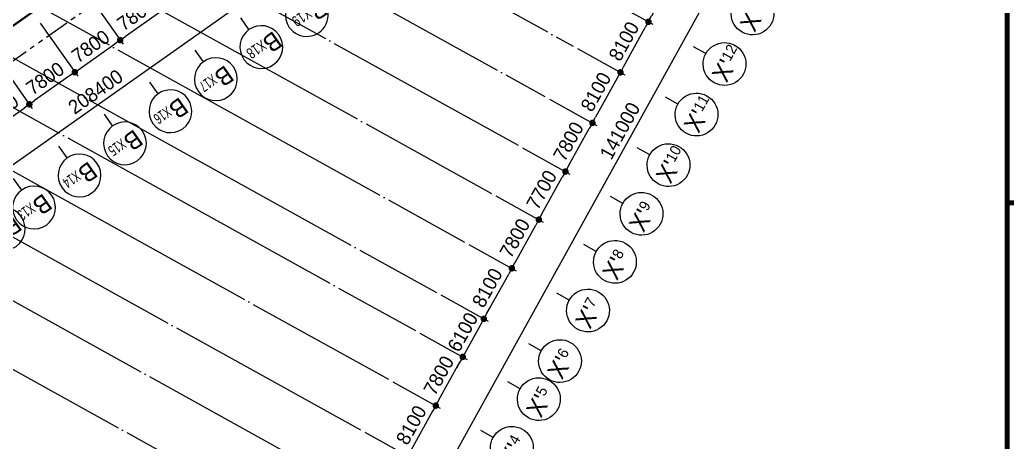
# Model space of a CAD drawing. Header units: millimetres. Extents: x -21000 to 567700, y 435000 to 850800.
# Drawn here: x 355402 to 493864, y 525775 to 584986 of the extents above; entities that cross this region are included whole.
import ezdxf
from ezdxf.enums import TextEntityAlignment as Align
from ezdxf.xclip import XClip

# ---------------------------------------------------------------- set-up
doc = ezdxf.new("R2010")
doc.units = ezdxf.units.MM
doc.header["$LTSCALE"] = 700
doc.header["$XCLIPFRAME"] = 2
for name, pattern in [('AB_Pbase$0$PHANTOMX2', [5, 2.5, -0.5, 0.5, -0.5, 0.5, -0.5]), ('AB_Pbase$0$주차장기둥$0$CEN', [62, 60, -1, 0, -1]), ('AB_Pbase$0$주차장기둥$0$PHANTOMX2', [5, 2.5, -0.5, 0.5, -0.5, 0.5, -0.5]), ('AB_Pbase$0$지하1층 동골조$0$PHANTOMX2', [5, 2.5, -0.5, 0.5, -0.5, 0.5, -0.5])]:
    doc.linetypes.add(name, pattern=pattern)
doc.layers.get('0').update_dxf_attribs({"color": 2})
doc.layers.get('Defpoints').update_dxf_attribs({"color": 171})
for name, color, linetype in [('AB_Form$0$FORM', 7, 'Continuous'), ('AB_Pbase$0$SITE', 3, 'AB_Pbase$0$PHANTOMX2'), ('AB_Pbase$0$주차장기둥$0$CEN_P', 244, 'AB_Pbase$0$주차장기둥$0$CEN'), ('p_구조전체평면도중심선$0$AXIS', 7, 'Continuous'), ('p_구조전체평면도중심선$0$DIM', 7, 'Continuous'), ('p_구조전체평면도중심선$0$SDIM', 4, 'Continuous')]:
    doc.layers.add(name, color=color, linetype=linetype)
for name, color, linetype, plot in [('AB_Form$0$FORM_X', 161, 'Continuous', False), ('AB_Pbase$0$주차장기둥$0$Defpoints1', 235, 'Continuous', False), ('AB_Pbase$0$지하1층 동골조$0$Defpoints1', 235, 'Continuous', False)]:
    doc.layers.add(name, color=color, linetype=linetype, plot=plot)
doc.styles.add('p_구조전체평면도중심선$0$도면기준$0$울릉도L', font='')
doc.styles.add('p_구조전체평면도중심선$0$돋움', font='')
doc.styles.add('p_구조전체평면도중심선$0$돋음', font='')
doc.styles.get('p_구조전체평면도중심선$0$도면기준$0$울릉도L').set_extended_font_data('Dotum')
doc.styles.get('p_구조전체평면도중심선$0$돋움').set_extended_font_data('Dotum')
doc.styles.get('p_구조전체평면도중심선$0$돋음').set_extended_font_data('Dotum')
doc.dimstyles.new('p_구조전체평면도중심선$0$ADIM', dxfattribs={"dimscale": 700, "dimtxt": 3, "dimasz": 1.5, "dimexe": 1, "dimexo": 1, "dimgap": 1, "dimtad": 1, "dimdec": 0, "dimdsep": 46, "dimtxsty": 'p_구조전체평면도중심선$0$돋움', "dimblk1": 'p_구조전체평면도중심선$0$DOT', "dimblk2": 'p_구조전체평면도중심선$0$DOT', "dimsah": 1, "dimcen": 1, "dimdle": 1.5, "dimclrd": 7, "dimclre": 7, "dimclrt": 3, "dimadec": 0, "dimazin": 0, "dimtfac": 1, "dimtdec": 0, "dimtix": 1, "dimtmove": 2, "dimatfit": 3, "dimldrblk": 'p_구조전체평면도중심선$0$_Dot', "dimfxl": 1, "dimtvp": 1, "dimtolj": 1, "dimtzin": 0, "dimarcsym": 0})

# ---------------------------------------------------------------- blocks, each defined once
blk = doc.blocks.new('AB_Pbase$0$SITE0917')
at = {"layer": 'AB_Pbase$0$SITE', "ltscale": 4, "const_width": 300, "flags": 128}
blk.add_lwpolyline([(212876, -144968), (209906, -142008), (204836, -136928), (200146, -132238), (190406, -122488), (180636, -112708), (171034, -103096), (171034, -103096), (158736, -90778), (158736, -90778), (141626, -73668), (139746, -71778), (128760, -60783), (176825, 584), (181318, 2778), (191836, 2802), (195846, 2812), (208846, 2852), (221744, 2892), (225745, 2912), (238652, 2912), (251951, 2992), (272863, 3047), (279849, 3072), (281852, 3072), (297942, 3132), (307301, 3162), (318838, 3162), (322371, 3192), (329338, 3212), (331331, 3221), (331828, 3221), (342783, 3252), (353879, 3292), (357878, 3302), (368882, 3332), (377971, 3362), (436463, 3532), (443896, 3564), (449423, 3588), (453866, 1294), (461852, -10041), (461004, -14962), (456210, -18339), (446980, -24860), (436111, -32530), (433802, -34158), (424035, -41046), (408709, -51856), (403261, -55702), (401224, -57140), (393879, -62330), (377930, -73579), (370949, -78503), (368971, -79898), (360221, -86073), (350807, -92731), (341600, -99229), (316998, -116581), (268640, -150722), (261994, -155385), (240653, -170436), (213593, -144250), (212876, -144968)], dxfattribs=at)
blk = doc.blocks.new('AB_Pbase$0$지하1층 동골조')
at = {"layer": 'AB_Pbase$0$지하1층 동골조$0$Defpoints1', "linetype": 'AB_Pbase$0$지하1층 동골조$0$PHANTOMX2', "ltscale": 2}
blk.add_lwpolyline([(200767, -65476), (225367, -48126)], dxfattribs=at)
at = {"layer": 'AB_Pbase$0$지하1층 동골조$0$Defpoints1', "linetype": 'AB_Pbase$0$지하1층 동골조$0$PHANTOMX2', "ltscale": 2, "flags": 128}
blk.add_lwpolyline([(305496, 13326), (315263, 20214), (317573, 21842), (328441, 29512), (337671, 36032), (342465, 39410), (343314, 44331), (335327, 55666), (330884, 57959), (325357, 57936), (317924, 57904), (259433, 57734), (250343, 57704), (239340, 57674), (235340, 57664), (224244, 57624), (213290, 57592), (212792, 57592), (210800, 57584), (203833, 57564), (200300, 57534), (188762, 57534), (179403, 57504), (163313, 57444), (161310, 57444), (154324, 57418), (133412, 57364), (120113, 57284), (107206, 57284), (103205, 57264), (90307, 57224), (77307, 57184), (73297, 57174), (62779, 57150), (58286, 54955), (10221, -6411), (21207, -17406), (23087, -19296), (40197, -36406), (52495, -48724), (62097, -58336), (71867, -68116), (81607, -77866), (86297, -82556), (91367, -87636), (94337, -90596), (95054, -89878), (122114, -116064), (143455, -101014), (150102, -96350), (198459, -62209), (223061, -44857), (232269, -38359), (241682, -31701), (250432, -25527), (252410, -24132), (259391, -19208), (275340, -7958), (282685, -2768), (284723, -1330), (290171, 2516)], close=True, dxfattribs=at)
blk = doc.blocks.new('AB_Pbase$0$AB_Pbase_지하1층_골조')
at = {"layer": 'Defpoints', "ltscale": 1500}
blk.add_lwpolyline([(0, 839949), (493846, 839949), (493846, 445500), (0, 445500)], close=True, dxfattribs=at)
blk = doc.blocks.new('AB_Pbase$0$주차장기둥$0$cen 2bl 지하')
at = {"layer": 'AB_Pbase$0$주차장기둥$0$CEN_P', "color": 5}
for p, q in [((-57008, 146583), (119274, 146583)), ((-60586, 138483), (119274, 138483)), ((-127186, 130683), (119274, 130683)), ((-74426, 122983), (119274, 122983)), ((-23086, 115183), (119274, 115183)), ((-23231, 107083), (119274, 107083)), ((-23231, 100983), (119274, 100983)), ((-119386, 93183), (119274, 93183)), ((-127186, 85083), (119274, 85083)), ((-127186, 77283), (119274, 77283)), ((-39386, 68883), (119274, 68883))]:
    blk.add_line(p, q, dxfattribs=at)
blk = doc.blocks.new('AB_Pbase$0$주차장기둥')
at = {"layer": 'AB_Pbase$0$주차장기둥$0$Defpoints1', "linetype": 'AB_Pbase$0$주차장기둥$0$PHANTOMX2', "ltscale": 2}
blk.add_lwpolyline([(81499, 89239), (93649, 116780)], dxfattribs=at)
at = {"rotation": 1.99999810188403}
blk.add_blockref('AB_Pbase$0$주차장기둥$0$cen 2bl 지하', (36992, -11667), dxfattribs=at)
blk = doc.blocks.new('AB_Pbase')
at = {"layer": 'Defpoints', "ltscale": 1500}
blk.add_lwpolyline([(0, 839949), (493846, 839949), (493846, 445500), (0, 445500)], close=True, dxfattribs=at)
for name, p, rotation in [('AB_Pbase$0$AB_Pbase_지하1층_골조', (0, 0), 359.9999999999999), ('AB_Pbase$0$주차장기둥', (231893, 539971), 329.0000000345588), ('AB_Pbase$0$지하1층 동골조', (146945, 639965), 359.9999999999994), ('AB_Pbase$0$SITE0917', (28406, 694337), 359.9999999999983)]:
    blk.add_blockref(name, p, dxfattribs=dict(rotation=rotation))
blk = doc.blocks.new('AB_Form')
at = {"layer": 'AB_Form$0$FORM', "const_width": 1}
blk.add_lwpolyline([(735.5, 578.5), (735.5, 15)], dxfattribs=at)
at = {"layer": 'AB_Form$0$FORM', "const_width": 1.02, "flags": 128}
blk.add_lwpolyline([(735.5, 177.59), (827, 177.59)], dxfattribs=at)
at = {"layer": 'AB_Form$0$FORM_X'}
blk.add_lwpolyline([(735.5, 578.5), (30, 578.5), (30, 15), (735.5, 15)], close=True, dxfattribs=at)
blk = doc.blocks.new('p_구조전체평면도중심선$0$DOT')
at = {"layer": 'p_구조전체평면도중심선$0$SDIM', "color": 0, "linetype": 'ByBlock'}
blk.add_line((-0.5, 0), (-1, 0), dxfattribs=at)
at = {"layer": 'p_구조전체평면도중심선$0$SDIM', "color": 0, "linetype": 'ByBlock', "const_width": 0.5}
blk.add_lwpolyline([(-0.25, 0, 1), (0.25, 0, 1)], format="xyb", close=True, dxfattribs=at)
blk = doc.blocks.new('*D126')
at = {"layer": 'Defpoints', "color": 0, "transparency": 16777216}
for p in [(400643, -120123), (407293, -123809), (396861, -126945)]:
    blk.add_point(p, dxfattribs=at)
at = {"layer": 'p_구조전체평면도중심선$0$DIM', "color": 7, "lineweight": -2, "transparency": 16777216}
for p, q in [((401255, -120463), (407905, -124149)), ((403952, -129835), (406851, -124605)), ((397474, -127285), (404123, -130971))]:
    blk.add_line(p, q, dxfattribs=at)
at = {"layer": 'p_구조전체평면도중심선$0$DIM', "color": 7, "lineweight": -2, "transparency": 16777216, "xscale": 910, "yscale": 910, "zscale": 910}
for p, rotation in [((407293, -123809), 60.99999813676972), ((403511, -130631), 240.9999981367697)]:
    blk.add_blockref('p_구조전체평면도중심선$0$DOT', p, dxfattribs=dict(at, rotation=rotation))
at = {"layer": 'p_구조전체평면도중심선$0$DIM', "color": 3, "transparency": 16777216, "insert": (403931, -126405), "char_height": 1960, "attachment_point": 5, "rotation": 61, "style": 'p_구조전체평면도중심선$0$도면기준$0$울릉도L'}
blk.add_mtext('\\A1;7800', dxfattribs=at)
blk = doc.blocks.new('p_구조전체평면도중심선$0$_Dot')
at = {"color": 0, "linetype": 'ByBlock', "lineweight": -2}
blk.add_line((-0.5, 0), (-1, 0), dxfattribs=at)
at = {"color": 0, "linetype": 'ByBlock', "const_width": 0.5}
blk.add_lwpolyline([(-0.25, 0, 1), (0.25, 0, 1)], format="xyb", close=True, dxfattribs=at)
blk = doc.blocks.new('*D127')
at = {"layer": 'Defpoints', "color": 0, "transparency": 16777216}
for p in [(404570, -113039), (400643, -120123), (407293, -123809)]:
    blk.add_point(p, dxfattribs=at)
at = {"layer": 'p_구조전체평면도중심선$0$DIM', "color": 7, "lineweight": -2, "transparency": 16777216}
for p, q in [((405182, -113378), (411832, -117064)), ((410778, -117521), (407734, -123013)), ((401255, -120463), (407905, -124149))]:
    blk.add_line(p, q, dxfattribs=at)
at = {"layer": 'p_구조전체평면도중심선$0$DIM', "color": 7, "lineweight": -2, "transparency": 16777216, "xscale": 910, "yscale": 910, "zscale": 910}
for p, rotation in [((411220, -116725), 60.99999813720539), ((407293, -123809), 240.9999981372054)]:
    blk.add_blockref('p_구조전체평면도중심선$0$DOT', p, dxfattribs=dict(at, rotation=rotation))
at = {"layer": 'p_구조전체평면도중심선$0$DIM', "color": 3, "transparency": 16777216, "insert": (407785, -119452), "char_height": 1960, "attachment_point": 5, "rotation": 61, "style": 'p_구조전체평면도중심선$0$도면기준$0$울릉도L'}
blk.add_mtext('\\A1;8100', dxfattribs=at)
blk = doc.blocks.new('*D128')
at = {"layer": 'Defpoints', "color": 0, "transparency": 16777216}
for p in [(408497, -105954), (415146, -109640), (404570, -113039)]:
    blk.add_point(p, dxfattribs=at)
at = {"layer": 'p_구조전체평면도중심선$0$DIM', "color": 7, "lineweight": -2, "transparency": 16777216}
for p, q in [((409109, -106294), (415759, -109980)), ((411661, -115929), (414705, -110436)), ((405182, -113378), (411832, -117064))]:
    blk.add_line(p, q, dxfattribs=at)
at = {"layer": 'p_구조전체평면도중심선$0$DIM', "color": 7, "lineweight": -2, "transparency": 16777216, "xscale": 910, "yscale": 910, "zscale": 910}
for p, rotation in [((415146, -109640), 60.99999813668794), ((411220, -116725), 240.9999981366879)]:
    blk.add_blockref('p_구조전체평면도중심선$0$DOT', p, dxfattribs=dict(at, rotation=rotation))
at = {"layer": 'p_구조전체평면도중심선$0$DIM', "color": 3, "transparency": 16777216, "insert": (411712, -112367), "char_height": 1960, "attachment_point": 5, "rotation": 61, "style": 'p_구조전체평면도중심선$0$도면기준$0$울릉도L'}
blk.add_mtext('\\A1;8100', dxfattribs=at)
blk = doc.blocks.new('*D129')
at = {"layer": 'Defpoints', "color": 0, "transparency": 16777216}
for p in [(412424, -98870), (408497, -105954), (415146, -109640)]:
    blk.add_point(p, dxfattribs=at)
at = {"layer": 'p_구조전체평면도중심선$0$DIM', "color": 7, "lineweight": -2, "transparency": 16777216}
for p, q in [((413036, -99209), (419686, -102895)), ((418632, -103352), (415588, -108844)), ((409109, -106294), (415759, -109980))]:
    blk.add_line(p, q, dxfattribs=at)
at = {"layer": 'p_구조전체평면도중심선$0$DIM', "color": 7, "lineweight": -2, "transparency": 16777216, "xscale": 910, "yscale": 910, "zscale": 910}
for p, rotation in [((419073, -102556), 60.99999813702097), ((415146, -109640), 240.999998137021)]:
    blk.add_blockref('p_구조전체평면도중심선$0$DOT', p, dxfattribs=dict(at, rotation=rotation))
at = {"layer": 'p_구조전체평면도중심선$0$DIM', "color": 3, "transparency": 16777216, "insert": (415639, -105283), "char_height": 1960, "attachment_point": 5, "rotation": 61, "style": 'p_구조전체평면도중심선$0$도면기준$0$울릉도L'}
blk.add_mtext('\\A1;8100', dxfattribs=at)
blk = doc.blocks.new('*D154')
at = {"layer": 'Defpoints', "color": 0, "transparency": 16777216}
for p in [(323086, -113751), (316713, -118248), (328342, -121200)]:
    blk.add_point(p, dxfattribs=at)
at = {"layer": 'p_구조전체평면도중심선$0$DIM', "color": 7, "lineweight": -2, "transparency": 16777216}
for p, q in [((323490, -114323), (328745, -121772)), ((317116, -118820), (322372, -126269)), ((322712, -125172), (327598, -121725))]:
    blk.add_line(p, q, dxfattribs=at)
at = {"layer": 'p_구조전체평면도중심선$0$DIM', "color": 7, "lineweight": -2, "transparency": 16777216, "xscale": 910, "yscale": 910, "zscale": 910}
for p, rotation in [((328342, -121200), 35.20545823935418), ((321969, -125697), 215.2054582393541)]:
    blk.add_blockref('p_구조전체평면도중심선$0$DOT', p, dxfattribs=dict(at, rotation=rotation))
at = {"layer": 'p_구조전체평면도중심선$0$DIM', "color": 3, "transparency": 16777216, "insert": (324186, -122075), "char_height": 1960, "attachment_point": 5, "rotation": 35.20546, "style": 'p_구조전체평면도중심선$0$도면기준$0$울릉도L'}
blk.add_mtext('\\A1;7800', dxfattribs=at)
blk = doc.blocks.new('*D155')
at = {"layer": 'Defpoints', "color": 0, "transparency": 16777216}
for p in [(329460, -109255), (323086, -113751), (328342, -121200)]:
    blk.add_point(p, dxfattribs=at)
at = {"layer": 'p_구조전체평면도중심선$0$DIM', "color": 7, "lineweight": -2, "transparency": 16777216}
for p, q in [((329863, -109827), (335119, -117275)), ((323490, -114323), (328745, -121772)), ((333972, -117228), (329085, -120676))]:
    blk.add_line(p, q, dxfattribs=at)
at = {"layer": 'p_구조전체평면도중심선$0$DIM', "color": 7, "lineweight": -2, "transparency": 16777216, "xscale": 910, "yscale": 910, "zscale": 910}
for p, rotation in [((334715, -116703), 35.20545823939452), ((328342, -121200), 215.2054582393945)]:
    blk.add_blockref('p_구조전체평면도중심선$0$DOT', p, dxfattribs=dict(at, rotation=rotation))
at = {"layer": 'p_구조전체평면도중심선$0$DIM', "color": 3, "transparency": 16777216, "insert": (330559, -117578), "char_height": 1960, "attachment_point": 5, "rotation": 35.20546, "style": 'p_구조전체평면도중심선$0$도면기준$0$울릉도L'}
blk.add_mtext('\\A1;7800', dxfattribs=at)
blk = doc.blocks.new('*D156')
at = {"layer": 'Defpoints', "color": 0, "transparency": 16777216}
for p in [(335833, -104758), (329460, -109255), (341088, -112207)]:
    blk.add_point(p, dxfattribs=at)
at = {"layer": 'p_구조전체평면도중심선$0$DIM', "color": 7, "lineweight": -2, "transparency": 16777216}
for p, q in [((336236, -105330), (341492, -112779)), ((329863, -109827), (335119, -117275)), ((335459, -116179), (340345, -112731))]:
    blk.add_line(p, q, dxfattribs=at)
at = {"layer": 'p_구조전체평면도중심선$0$DIM', "color": 7, "lineweight": -2, "transparency": 16777216, "xscale": 910, "yscale": 910, "zscale": 910}
for p, rotation in [((341088, -112207), 35.205458239121), ((334715, -116703), 215.205458239121)]:
    blk.add_blockref('p_구조전체평면도중심선$0$DOT', p, dxfattribs=dict(at, rotation=rotation))
at = {"layer": 'p_구조전체평면도중심선$0$DIM', "color": 3, "transparency": 16777216, "insert": (336932, -113081), "char_height": 1960, "attachment_point": 5, "rotation": 35.20546, "style": 'p_구조전체평면도중심선$0$도면기준$0$울릉도L'}
blk.add_mtext('\\A1;7800', dxfattribs=at)
blk = doc.blocks.new('*D157')
at = {"layer": 'Defpoints', "color": 0, "transparency": 16777216}
for p in [(342206, -100261), (335833, -104758), (341088, -112207)]:
    blk.add_point(p, dxfattribs=at)
at = {"layer": 'p_구조전체평면도중심선$0$DIM', "color": 7, "lineweight": -2, "transparency": 16777216}
for p, q in [((342610, -100833), (347865, -108282)), ((336236, -105330), (341492, -112779)), ((346718, -108234), (341832, -111682))]:
    blk.add_line(p, q, dxfattribs=at)
at = {"layer": 'p_구조전체평면도중심선$0$DIM', "color": 7, "lineweight": -2, "transparency": 16777216, "xscale": 910, "yscale": 910, "zscale": 910}
for p, rotation in [((347462, -107710), 35.2054582391122), ((341088, -112207), 215.2054582391123)]:
    blk.add_blockref('p_구조전체평면도중심선$0$DOT', p, dxfattribs=dict(at, rotation=rotation))
at = {"layer": 'p_구조전체평면도중심선$0$DIM', "color": 3, "transparency": 16777216, "insert": (343306, -108584), "char_height": 1960, "attachment_point": 5, "rotation": 35.20546, "style": 'p_구조전체평면도중심선$0$도면기준$0$울릉도L'}
blk.add_mtext('\\A1;7800', dxfattribs=at)
blk = doc.blocks.new('*D199')
at = {"layer": 'Defpoints', "color": 0, "transparency": 16777216}
for p in [(396861, -126945), (403511, -130631), (393128, -133680)]:
    blk.add_point(p, dxfattribs=at)
at = {"layer": 'p_구조전체평면도중심선$0$DIM', "color": 7, "lineweight": -2, "transparency": 16777216}
for p, q in [((397474, -127285), (404123, -130971)), ((400219, -136570), (403070, -131427)), ((393741, -134019), (400390, -137705))]:
    blk.add_line(p, q, dxfattribs=at)
at = {"layer": 'p_구조전체평면도중심선$0$DIM', "color": 7, "lineweight": -2, "transparency": 16777216, "xscale": 910, "yscale": 910, "zscale": 910}
for p, rotation in [((403511, -130631), 60.99999813672472), ((399778, -137366), 240.9999981367247)]:
    blk.add_blockref('p_구조전체평면도중심선$0$DOT', p, dxfattribs=dict(at, rotation=rotation))
at = {"layer": 'p_구조전체평면도중심선$0$DIM', "color": 3, "transparency": 16777216, "insert": (400174, -133183), "char_height": 1960, "attachment_point": 5, "rotation": 61, "style": 'p_구조전체평면도중심선$0$도면기준$0$울릉도L'}
blk.add_mtext('\\A1;7700', dxfattribs=at)
blk = doc.blocks.new('*D200')
at = {"layer": 'Defpoints', "color": 0, "transparency": 16777216}
for p in [(393128, -133680), (399778, -137366), (389347, -140502)]:
    blk.add_point(p, dxfattribs=at)
at = {"layer": 'p_구조전체평면도중심선$0$DIM', "color": 7, "lineweight": -2, "transparency": 16777216}
for p, q in [((393741, -134019), (400390, -137705)), ((396438, -143392), (399337, -138162)), ((389959, -140841), (396609, -144527))]:
    blk.add_line(p, q, dxfattribs=at)
at = {"layer": 'p_구조전체평면도중심선$0$DIM', "color": 7, "lineweight": -2, "transparency": 16777216, "xscale": 910, "yscale": 910, "zscale": 910}
for p, rotation in [((399778, -137366), 60.99999813661614), ((395996, -144188), 240.9999981366162)]:
    blk.add_blockref('p_구조전체평면도중심선$0$DOT', p, dxfattribs=dict(at, rotation=rotation))
at = {"layer": 'p_구조전체평면도중심선$0$DIM', "color": 3, "transparency": 16777216, "insert": (396417, -139962), "char_height": 1960, "attachment_point": 5, "rotation": 61, "style": 'p_구조전체평면도중심선$0$도면기준$0$울릉도L'}
blk.add_mtext('\\A1;7800', dxfattribs=at)
blk = doc.blocks.new('*D201')
at = {"layer": 'Defpoints', "color": 0, "transparency": 16777216}
for p in [(389347, -140502), (395996, -144188), (385420, -147586)]:
    blk.add_point(p, dxfattribs=at)
at = {"layer": 'p_구조전체평면도중심선$0$DIM', "color": 7, "lineweight": -2, "transparency": 16777216}
for p, q in [((389959, -140841), (396609, -144527)), ((392511, -150476), (395555, -144984)), ((386032, -147926), (392682, -151612))]:
    blk.add_line(p, q, dxfattribs=at)
at = {"layer": 'p_구조전체평면도중심선$0$DIM', "color": 7, "lineweight": -2, "transparency": 16777216, "xscale": 910, "yscale": 910, "zscale": 910}
for p, rotation in [((395996, -144188), 60.99999813654465), ((392070, -151272), 240.9999981365446)]:
    blk.add_blockref('p_구조전체평면도중심선$0$DOT', p, dxfattribs=dict(at, rotation=rotation))
at = {"layer": 'p_구조전체평면도중심선$0$DIM', "color": 3, "transparency": 16777216, "insert": (392562, -146915), "char_height": 1960, "attachment_point": 5, "rotation": 61, "style": 'p_구조전체평면도중심선$0$도면기준$0$울릉도L'}
blk.add_mtext('\\A1;8100', dxfattribs=at)
blk = doc.blocks.new('*D202')
at = {"layer": 'Defpoints', "color": 0, "transparency": 16777216}
for p in [(385420, -147586), (382463, -152922), (389112, -156607)]:
    blk.add_point(p, dxfattribs=at)
at = {"layer": 'p_구조전체평면도중심선$0$DIM', "color": 7, "lineweight": -2, "transparency": 16777216}
for p, q in [((386032, -147926), (392682, -151612)), ((392511, -150476), (392952, -149680)), ((392070, -151272), (389112, -156607)), ((383075, -153261), (389724, -156947)), ((388671, -157403), (388230, -158199))]:
    blk.add_line(p, q, dxfattribs=at)
at = {"layer": 'p_구조전체평면도중심선$0$DIM', "color": 7, "lineweight": -2, "transparency": 16777216, "xscale": 910, "yscale": 910, "zscale": 910}
for p, rotation in [((392070, -151272), 240.999998138034), ((389112, -156607), 60.99999813803405)]:
    blk.add_blockref('p_구조전체평면도중심선$0$DOT', p, dxfattribs=dict(at, rotation=rotation))
at = {"layer": 'p_구조전체평면도중심선$0$DIM', "color": 3, "transparency": 16777216, "insert": (389120, -153125), "char_height": 1960, "attachment_point": 5, "rotation": 61, "style": 'p_구조전체평면도중심선$0$도면기준$0$울릉도L'}
blk.add_mtext('\\A1;6100', dxfattribs=at)
blk = doc.blocks.new('*D203')
at = {"layer": 'Defpoints', "color": 0, "transparency": 16777216}
for p in [(382463, -152922), (389112, -156607), (378681, -159744)]:
    blk.add_point(p, dxfattribs=at)
at = {"layer": 'p_구조전체평면도중심선$0$DIM', "color": 7, "lineweight": -2, "transparency": 16777216}
for p, q in [((383075, -153261), (389724, -156947)), ((385772, -162634), (388671, -157403)), ((379293, -160083), (385943, -163769))]:
    blk.add_line(p, q, dxfattribs=at)
at = {"layer": 'p_구조전체평면도중심선$0$DIM', "color": 7, "lineweight": -2, "transparency": 16777216, "xscale": 910, "yscale": 910, "zscale": 910}
for p, rotation in [((389112, -156607), 60.99999813982067), ((385331, -163430), 240.9999981398207)]:
    blk.add_blockref('p_구조전체평면도중심선$0$DOT', p, dxfattribs=dict(at, rotation=rotation))
at = {"layer": 'p_구조전체평면도중심선$0$DIM', "color": 3, "transparency": 16777216, "insert": (385751, -159203), "char_height": 1960, "attachment_point": 5, "rotation": 61, "style": 'p_구조전체평면도중심선$0$도면기준$0$울릉도L'}
blk.add_mtext('\\A1;7800', dxfattribs=at)
blk = doc.blocks.new('*D204')
at = {"layer": 'Defpoints', "color": 0, "transparency": 16777216}
for p in [(378681, -159744), (374754, -166828), (381404, -170514)]:
    blk.add_point(p, dxfattribs=at)
at = {"layer": 'p_구조전체평면도중심선$0$DIM', "color": 7, "lineweight": -2, "transparency": 16777216}
for p, q in [((379293, -160083), (385943, -163769)), ((384889, -164225), (381845, -169718)), ((375366, -167167), (382016, -170853))]:
    blk.add_line(p, q, dxfattribs=at)
at = {"layer": 'p_구조전체평면도중심선$0$DIM', "color": 7, "lineweight": -2, "transparency": 16777216, "xscale": 910, "yscale": 910, "zscale": 910}
for p, rotation in [((385331, -163430), 60.9999981384189), ((381404, -170514), 240.9999981384189)]:
    blk.add_blockref('p_구조전체평면도중심선$0$DOT', p, dxfattribs=dict(at, rotation=rotation))
at = {"layer": 'p_구조전체평면도중심선$0$DIM', "color": 3, "transparency": 16777216, "insert": (381897, -166157), "char_height": 1960, "attachment_point": 5, "rotation": 61, "style": 'p_구조전체평면도중심선$0$도면기준$0$울릉도L'}
blk.add_mtext('\\A1;8100', dxfattribs=at)
blk = doc.blocks.new('*D205')
at = {"layer": 'Defpoints', "color": 0, "transparency": 16777216}
for p in [(374754, -166828), (381404, -170514), (370973, -173650)]:
    blk.add_point(p, dxfattribs=at)
at = {"layer": 'p_구조전체평면도중심선$0$DIM', "color": 7, "lineweight": -2, "transparency": 16777216}
for p, q in [((375366, -167167), (382016, -170853)), ((378063, -176540), (380963, -171310)), ((371585, -173989), (378234, -177675))]:
    blk.add_line(p, q, dxfattribs=at)
at = {"layer": 'p_구조전체평면도중심선$0$DIM', "color": 7, "lineweight": -2, "transparency": 16777216, "xscale": 910, "yscale": 910, "zscale": 910}
for p, rotation in [((381404, -170514), 60.99999813880024), ((377622, -177336), 240.9999981388002)]:
    blk.add_blockref('p_구조전체평면도중심선$0$DOT', p, dxfattribs=dict(at, rotation=rotation))
at = {"layer": 'p_구조전체평면도중심선$0$DIM', "color": 3, "transparency": 16777216, "insert": (378042, -173110), "char_height": 1960, "attachment_point": 5, "rotation": 61, "style": 'p_구조전체평면도중심선$0$도면기준$0$울릉도L'}
blk.add_mtext('\\A1;7800', dxfattribs=at)
blk = doc.blocks.new('*D220')
at = {"layer": 'Defpoints', "color": 0, "transparency": 16777216}
for p in [(415254, -48721), (244972, -168866), (253457, -180890)]:
    blk.add_point(p, dxfattribs=at)
at = {"layer": 'p_구조전체평면도중심선$0$DIM', "color": 7, "lineweight": -2, "transparency": 16777216}
for p, q in [((415658, -49293), (424142, -61317)), ((422995, -61270), (254200, -180366)), ((245376, -169438), (253860, -181462))]:
    blk.add_line(p, q, dxfattribs=at)
at = {"layer": 'p_구조전체평면도중심선$0$DIM', "color": 7, "lineweight": -2, "transparency": 16777216, "xscale": 910, "yscale": 910, "zscale": 910}
for p, rotation in [((423738, -60746), 35.20545823944298), ((253457, -180890), 215.2054582394429)]:
    blk.add_blockref('p_구조전체평면도중심선$0$DOT', p, dxfattribs=dict(at, rotation=rotation))
at = {"layer": 'p_구조전체평면도중심선$0$DIM', "color": 3, "transparency": 16777216, "insert": (337628, -119444), "char_height": 1960, "attachment_point": 5, "rotation": 35.20546, "style": 'p_구조전체평면도중심선$0$도면기준$0$울릉도L'}
blk.add_mtext('\\A1;208400', dxfattribs=at)
blk = doc.blocks.new('*D222')
at = {"layer": 'Defpoints', "color": 0, "transparency": 16777216}
for p in [(435258, -57675), (366900, -180997), (378448, -187398)]:
    blk.add_point(p, dxfattribs=at)
at = {"layer": 'p_구조전체평면도중심선$0$DIM', "color": 7, "lineweight": -2, "transparency": 16777216}
for p, q in [((435871, -58015), (447418, -64416)), ((446365, -64872), (378889, -186602)), ((367512, -181336), (379060, -187737))]:
    blk.add_line(p, q, dxfattribs=at)
at = {"layer": 'p_구조전체평면도중심선$0$DIM', "color": 7, "lineweight": -2, "transparency": 16777216, "xscale": 910, "yscale": 910, "zscale": 910}
for p, rotation in [((446806, -64076), 60.99999813644448), ((378448, -187398), 240.9999981364444)]:
    blk.add_blockref('p_구조전체평면도중심선$0$DOT', p, dxfattribs=dict(at, rotation=rotation))
at = {"layer": 'p_구조전체평면도중심선$0$DIM', "color": 3, "transparency": 16777216, "insert": (411156, -124922), "char_height": 1960, "attachment_point": 5, "rotation": 61, "style": 'p_구조전체평면도중심선$0$도면기준$0$울릉도L'}
blk.add_mtext('\\A1;141000', dxfattribs=at)
blk = doc.blocks.new('p_구조전체평면도중심선$0$BOMBOM_S')
at = {"layer": 'p_구조전체평면도중심선$0$AXIS', "color": 7}
blk.add_line((0, 0.4), (0, 0), dxfattribs=at)
blk.add_lwpolyline([(-0.6, 1, 1), (0.6, 1, 1), (-0.6, 1, 1)], format="xyb", dxfattribs=at)
at = {"layer": 'p_구조전체평면도중심선$0$AXIS', "color": 1, "style": 'p_구조전체평면도중심선$0$돋음'}
for tag, p, height in [('X', (-0.295, 0.816), 0.4), ('N', (0.129, 0.816), 0.25)]:
    blk.add_attdef(tag, p, '', height=height, dxfattribs=at)
blk = doc.blocks.new('p_구조전체평면도중심선')
at = {"layer": 'p_구조전체평면도중심선$0$AXIS'}
ref = blk.add_blockref('p_구조전체평면도중심선$0$BOMBOM_S', (364359.4, -104599.3), dxfattribs=dict(at, xscale=5000, yscale=5000, zscale=5000, rotation=215.2057507652755))
ref.add_attrib('X', 'B', (368961.5, -106347.7), dxfattribs={"color": 1, "height": 2500, "rotation": 215.205751, "style": 'p_구조전체평면도중심선$0$돋음'})
ref.add_attrib('N', '      X19', dxfattribs={"color": 1, "height": 1500, "rotation": 215.205751, "style": 'p_구조전체평면도중심선$0$돋음', "width": 0.8}).set_placement((367190.6, -107633.2), align=Align.CENTER)
ref = blk.add_blockref('p_구조전체평면도중심선$0$BOMBOM_S', (425370.7, -106046.6), dxfattribs=dict(at, xscale=-4999.999999999999, yscale=4999.999999999999, zscale=5000, rotation=240.999998137078))
ref.add_attrib('X', "X'", (430030, -111205.1), dxfattribs={"color": 1, "height": 2500, "rotation": 60.999999, "style": 'p_구조전체평면도중심선$0$돋음'})
ref.add_attrib('N', '13', (430560.3, -108188.6), dxfattribs={"color": 1, "height": 1500, "rotation": 60.999999, "style": 'p_구조전체평면도중심선$0$돋음'})
ref = blk.add_blockref('p_구조전체평면도중심선$0$BOMBOM_S', (357986.1, -109096.1), dxfattribs=dict(at, xscale=5000, yscale=5000, zscale=5000, rotation=215.2057507652755))
ref.add_attrib('X', 'B', (362588.2, -110844.5), dxfattribs={"color": 1, "height": 2500, "rotation": 215.205751, "style": 'p_구조전체평면도중심선$0$돋음'})
ref.add_attrib('N', '      X18', dxfattribs={"color": 1, "height": 1500, "rotation": 215.205751, "style": 'p_구조전체평면도중심선$0$돋음', "width": 0.8}).set_placement((360817.3, -112130), align=Align.CENTER)
ref = blk.add_blockref('p_구조전체평면도중심선$0$BOMBOM_S', (421443.7, -113131), dxfattribs=dict(at, xscale=-4999.999999999999, yscale=4999.999999999999, zscale=5000, rotation=240.999998137078))
ref.add_attrib('X', "X'", (426103.1, -118289.5), dxfattribs={"color": 1, "height": 2500, "rotation": 60.999999, "style": 'p_구조전체평면도중심선$0$돋음'})
ref.add_attrib('N', '12', (426599.5, -115254.3), dxfattribs={"color": 1, "height": 1500, "rotation": 60.999999, "style": 'p_구조전체평면도중심선$0$돋음'})
ref = blk.add_blockref('p_구조전체평면도중심선$0$BOMBOM_S', (351612.9, -113592.9), dxfattribs=dict(at, xscale=5000, yscale=5000, zscale=5000, rotation=215.2057507645661))
ref.add_attrib('X', 'B', (355819, -115617.8), dxfattribs={"color": 1, "height": 2500, "rotation": 215.205751, "style": 'p_구조전체평면도중심선$0$돋음'})
ref.add_attrib('N', 'X17', (353964.7, -116926.2), dxfattribs={"color": 1, "height": 1500, "rotation": 215.205751, "style": 'p_구조전체평면도중심선$0$돋음', "width": 0.7})
ref = blk.add_blockref('p_구조전체평면도중심선$0$BOMBOM_S', (345239.6, -118089.7), dxfattribs=dict(at, xscale=5000, yscale=5000, zscale=5000, rotation=215.2057507645661))
ref.add_attrib('X', 'B', (349445.7, -120114.6), dxfattribs={"color": 1, "height": 2500, "rotation": 215.205751, "style": 'p_구조전체평면도중심선$0$돋음'})
ref.add_attrib('N', 'X16', (347591.4, -121423), dxfattribs={"color": 1, "height": 1500, "rotation": 215.205751, "style": 'p_구조전체평면도중심선$0$돋음', "width": 0.7})
ref = blk.add_blockref('p_구조전체평면도중심선$0$BOMBOM_S', (417516.8, -120215.4), dxfattribs=dict(at, xscale=-4999.999999999999, yscale=4999.999999999999, zscale=5000, rotation=240.999998137078))
ref.add_attrib('X', "X'", (422176.1, -125373.9), dxfattribs={"color": 1, "height": 2500, "rotation": 60.999999, "style": 'p_구조전체평면도중심선$0$돋음'})
ref.add_attrib('N', '11', (422670.8, -122337.7), dxfattribs={"color": 1, "height": 1500, "rotation": 60.999999, "style": 'p_구조전체평면도중심선$0$돋음'})
ref = blk.add_blockref('p_구조전체평면도중심선$0$BOMBOM_S', (338866.3, -122586.5), dxfattribs=dict(at, xscale=5000, yscale=5000, zscale=5000, rotation=215.2057507645661))
ref.add_attrib('X', 'B', (343072.5, -124611.4), dxfattribs={"color": 1, "height": 2500, "rotation": 215.205751, "style": 'p_구조전체평면도중심선$0$돋음'})
ref.add_attrib('N', 'X15', (341218.2, -125919.8), dxfattribs={"color": 1, "height": 1500, "rotation": 215.205751, "style": 'p_구조전체평면도중심선$0$돋음', "width": 0.7})
ref = blk.add_blockref('p_구조전체평면도중심선$0$BOMBOM_S', (332493, -127083.3), dxfattribs=dict(at, xscale=5000, yscale=5000, zscale=5000, rotation=215.2057507645661))
ref.add_attrib('X', 'B', (336699.2, -129108.2), dxfattribs={"color": 1, "height": 2500, "rotation": 215.205751, "style": 'p_구조전체평면도중심선$0$돋음'})
ref.add_attrib('N', 'X14', (334844.9, -130416.6), dxfattribs={"color": 1, "height": 1500, "rotation": 215.205751, "style": 'p_구조전체평면도중심선$0$돋음', "width": 0.7})
ref = blk.add_blockref('p_구조전체평면도중심선$0$BOMBOM_S', (413589.8, -127299.9), dxfattribs=dict(at, xscale=-4999.999999999999, yscale=4999.999999999999, zscale=5000, rotation=240.999998137078))
ref.add_attrib('X', "X'", (418249.2, -132458.4), dxfattribs={"color": 1, "height": 2500, "rotation": 60.999999, "style": 'p_구조전체평면도중심선$0$돋음'})
ref.add_attrib('N', '10', (418779.4, -129441.8), dxfattribs={"color": 1, "height": 1500, "rotation": 60.999999, "style": 'p_구조전체평면도중심선$0$돋음'})
ref = blk.add_blockref('p_구조전체평면도중심선$0$BOMBOM_S', (326119.6, -131580.2), dxfattribs=dict(at, xscale=5000, yscale=5000, zscale=5000, rotation=215.2057507645661))
ref.add_attrib('X', 'B', (330325.8, -133605.2), dxfattribs={"color": 1, "height": 2500, "rotation": 215.205751, "style": 'p_구조전체평면도중심선$0$돋음'})
ref.add_attrib('N', 'X13', (328471.4, -134913.5), dxfattribs={"color": 1, "height": 1500, "rotation": 215.205751, "style": 'p_구조전체평면도중심선$0$돋음', "width": 0.7})
ref = blk.add_blockref('p_구조전체평면도중심선$0$BOMBOM_S', (409808.3, -134121.9), dxfattribs=dict(at, xscale=-4999.999999999999, yscale=4999.999999999999, zscale=5000, rotation=240.999998137078))
ref.add_attrib('X', "X'", (414467.6, -139280.4), dxfattribs={"color": 1, "height": 2500, "rotation": 60.999999, "style": 'p_구조전체평면도중심선$0$돋음'})
ref.add_attrib('N', '9', (414997.9, -136263.9), dxfattribs={"color": 1, "height": 1500, "rotation": 60.999999, "style": 'p_구조전체평면도중심선$0$돋음'})
ref = blk.add_blockref('p_구조전체평면도중심선$0$BOMBOM_S', (321870.8, -134578.1), dxfattribs=dict(at, xscale=5000, yscale=5000, zscale=5000, rotation=215.2057507645661))
ref.add_attrib('X', 'B', (326076.9, -136603), dxfattribs={"color": 1, "height": 2500, "rotation": 215.205751, "style": 'p_구조전체평면도중심선$0$돋음'})
ref.add_attrib('N', 'X12', (324222.6, -137911.4), dxfattribs={"color": 1, "height": 1500, "rotation": 215.205751, "style": 'p_구조전체평면도중심선$0$돋음', "width": 0.7})
ref = blk.add_blockref('p_구조전체평면도중심선$0$BOMBOM_S', (406075.3, -140856.5), dxfattribs=dict(at, xscale=-4999.999999999999, yscale=4999.999999999999, zscale=5000, rotation=240.999998137078))
ref.add_attrib('X', "X'", (410734.6, -146015), dxfattribs={"color": 1, "height": 2500, "rotation": 60.999999, "style": 'p_구조전체평면도중심선$0$돋음'})
ref.add_attrib('N', '8', (411264.9, -142998.4), dxfattribs={"color": 1, "height": 1500, "rotation": 60.999999, "style": 'p_구조전체평면도중심선$0$돋음'})
ref = blk.add_blockref('p_구조전체평면도중심선$0$BOMBOM_S', (402293.7, -147678.5), dxfattribs=dict(at, xscale=-4999.999999999999, yscale=4999.999999999999, zscale=5000, rotation=240.999998137078))
ref.add_attrib('X', "X'", (406953.1, -152837), dxfattribs={"color": 1, "height": 2500, "rotation": 60.999999, "style": 'p_구조전체평면도중심선$0$돋음'})
ref.add_attrib('N', '7', (407410.4, -149780), dxfattribs={"color": 1, "height": 1500, "rotation": 60.999999, "style": 'p_구조전체평면도중심선$0$돋음'})
ref = blk.add_blockref('p_구조전체평면도중심선$0$BOMBOM_S', (398366.8, -154762.9), dxfattribs=dict(at, xscale=-4999.999999999999, yscale=4999.999999999999, zscale=5000, rotation=240.999998137078))
ref.add_attrib('X', "X'", (403026.1, -159921.4), dxfattribs={"color": 1, "height": 2500, "rotation": 60.999999, "style": 'p_구조전체평면도중심선$0$돋음'})
ref.add_attrib('N', '6', (403556.4, -156904.9), dxfattribs={"color": 1, "height": 1500, "rotation": 60.999999, "style": 'p_구조전체평면도중심선$0$돋음'})
ref = blk.add_blockref('p_구조전체평면도중심선$0$BOMBOM_S', (395409.4, -160098.1), dxfattribs=dict(at, xscale=-4999.999999999999, yscale=4999.999999999999, zscale=5000, rotation=240.999998137078))
ref.add_attrib('X', "X'", (400068.8, -165256.6), dxfattribs={"color": 1, "height": 2500, "rotation": 60.999999, "style": 'p_구조전체평면도중심선$0$돋음'})
ref.add_attrib('N', '5', (400559.9, -162218.4), dxfattribs={"color": 1, "height": 1500, "rotation": 60.999999, "style": 'p_구조전체평면도중심선$0$돋음'})
ref = blk.add_blockref('p_구조전체평면도중심선$0$BOMBOM_S', (391627.9, -166920.1), dxfattribs=dict(at, xscale=-4999.999999999999, yscale=4999.999999999999, zscale=5000, rotation=240.999998137078))
ref.add_attrib('X', "X'", (396287.3, -172078.6), dxfattribs={"color": 1, "height": 2500, "rotation": 60.999999, "style": 'p_구조전체평면도중심선$0$돋음'})
ref.add_attrib('N', '4', (396744.6, -169021.7), dxfattribs={"color": 1, "height": 1500, "rotation": 60.999999, "style": 'p_구조전체평면도중심선$0$돋음'})
at = {"layer": 'p_구조전체평면도중심선$0$DIM'}
for p1, p2, distance, picture, middle in [((415254, -48721), (244972.4, -168865.7), 14716.3, '*D220', (337628, -119444.1)), ((435258.4, -57675.5), (366900.2, -180996.9), 13202.8, '*D222', (411156.2, -124921.9)), ((412423.9, -98870.1), (408496.9, -105954.5), 7602.8, '*D129', (415639.4, -105283.1)), ((342206.1, -100261), (335832.8, -104757.8), 9116.3, '*D157', (343305.8, -108584.4)), ((329459.5, -109254.6), (335832.8, -104757.8), -9116.3, '*D156', (336932.5, -113081.2)), ((404569.9, -113038.9), (408496.9, -105954.5), -7602.8, '*D128', (411712.5, -112367.5)), ((329459.5, -109254.6), (323086.2, -113751.3), 9116.3, '*D155', (330559.2, -117578)), ((404569.9, -113038.9), (400643, -120123.3), 7602.8, '*D127', (407785.5, -119451.9)), ((316712.9, -118248.1), (323086.2, -113751.3), -9116.3, '*D154', (324185.9, -122074.7)), ((396861.5, -126945.4), (400643, -120123.3), -7602.8, '*D126', (403931.3, -126405.1)), ((393128.4, -133679.9), (396861.5, -126945.4), -7602.8, '*D199', (400174, -133183.4)), ((389346.9, -140502), (393128.4, -133679.9), -7602.8, '*D200', (396416.7, -139961.7)), ((385420, -147586.4), (389346.9, -140502), -7602.8, '*D201', (392562.5, -146915)), ((385420, -147586.4), (382462.6, -152921.6), 7602.8, '*D202', (389120.3, -153124.8)), ((378681.1, -159743.6), (382462.6, -152921.6), -7602.8, '*D203', (385750.9, -159203.4)), ((378681.1, -159743.6), (374754.2, -166828), 7602.8, '*D204', (381896.7, -166156.6)), ((370972.6, -173650.1), (374754.2, -166828), -7602.8, '*D205', (378042.4, -173109.8))]:
    dim = blk.add_aligned_dim(p1=p1, p2=p2, distance=distance, dimstyle='p_구조전체평면도중심선$0$ADIM', override={"dimtxt": 2.8, "dimasz": 1.3, "dimtxsty": 'p_구조전체평면도중심선$0$도면기준$0$울릉도L'}, dxfattribs=at)
    dim.commit()
    dim.dimension.update_dxf_attribs({"geometry": picture, "text_midpoint": middle})

msp = doc.modelspace()

# ---------------------------------------------------------------- block references
ref = msp.add_blockref('AB_Pbase', (0, 0))
XClip(ref).set_block_clipping_path([(-0.000000015, 445500.0000000148), (493845.7187941075, 839949.3912975936)])

# ---------------------------------------------------------------- next in the draw order: linework, layer by layer
at = {"layer": 'Defpoints', "ltscale": 1500}
msp.add_lwpolyline([(0, 839949), (493846, 839949), (493846, 445500), (0, 445500)], close=True, dxfattribs=at)

# ---------------------------------------------------------------- next in the draw order: block references
at = {"xscale": 700, "yscale": 700, "zscale": 700}
msp.add_blockref('AB_Form', (-21000, 435000), dxfattribs=at)
msp.add_blockref('p_구조전체평면도중심선', (28406, 694337))

doc.saveas('drawing.dxf')
